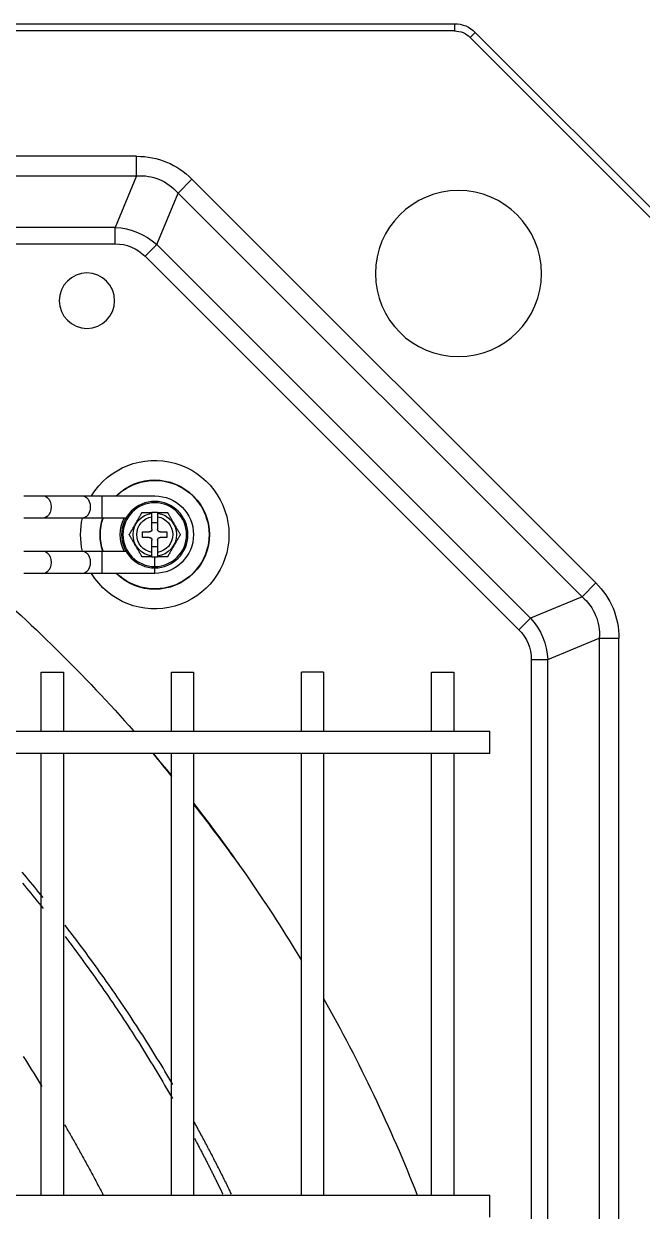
# Model space of a CAD drawing. Header units: millimetres. Extents: x 0 to 504600, y 0 to 118800.
# Drawn here: x 431645.8 to 431757.5, y 46225.7 to 46440.1 of the extents above; entities that cross this region are included whole.
import ezdxf

# ---------------------------------------------------------------- set-up
doc = ezdxf.new("R2010")
doc.units = ezdxf.units.MM
doc.header["$LTSCALE"] = 200
doc.layers.add('LG-AIRCON', color=240, linetype='Continuous')

# ---------------------------------------------------------------- blocks, each defined once
blk = doc.blocks.new('UXC')
at = {"layer": 'LG-AIRCON', "color": 0}
for p, q in [((1194.6, 110.97), (1194.6, 650.97)), ((1198.13, 650.97), (1198.13, 110.97)), ((1182.32, 114.82), (1182.32, 647.11)), ((1185.29, 647.11), (1185.29, 114.82)), ((1174.82, 215.5), (1174.82, 213.5)), ((1174.82, 213.5), (1174.82, 211.5)), ((429.3, 211.5), (1174.82, 211.5)), ((1093.81, 211.5), (1093.81, 131.75)), ((1097.81, 131.75), (1097.81, 211.5)), ((1117.31, 211.5), (1117.31, 131.75)), ((1121.31, 131.75), (1121.31, 211.5)), ((1140.81, 211.5), (1140.81, 131.75)), ((1144.81, 131.75), (1144.81, 211.5)), ((1164.31, 211.5), (1164.31, 131.75)), ((1168.31, 131.75), (1168.31, 211.5)), ((1174.82, 131.75), (429.3, 131.75)), ((1174.82, 131.75), (1174.82, 129.75)), ((1174.82, 129.75), (1174.82, 127.75)), ((429.3, 127.75), (1174.82, 127.75)), ((1093.81, 127.75), (1093.81, 117.09)), ((1097.81, 117.09), (1097.81, 127.75)), ((1117.31, 127.75), (1117.31, 117.09)), ((1121.31, 117.09), (1121.31, 127.75)), ((1140.81, 127.75), (1140.81, 117.09)), ((1144.81, 117.09), (1144.81, 127.75)), ((1164.31, 127.75), (1164.31, 117.09)), ((1168.31, 117.09), (1168.31, 127.75)), ((1093.81, 117.09), (1097.81, 117.09)), ((1117.31, 117.09), (1121.31, 117.09)), ((1144.81, 117.09), (1140.81, 117.09)), ((1164.31, 117.09), (1168.31, 117.09)), ((1182.32, 114.82), (1185.29, 114.82)), ((1185.29, 114.82), (1194.6, 110.97)), ((1112.57, 41.97), (1180.08, 109.42)), ((1180.08, 109.42), (1182.18, 107.32)), ((1194.6, 110.97), (1198.13, 110.97)), ((1182.18, 107.32), (1114.67, 39.87)), ((1191.49, 103.46), (1182.18, 107.32)), ((1118.52, 30.57), (1191.49, 103.46)), ((1191.49, 103.46), (1193.99, 100.96)), ((1193.99, 100.96), (1121.02, 28.07)), ((1094.19, 99.25), (1090.65, 99.25)), ((1101.26, 99.25), (1094.19, 99.25)), ((1104.79, 99.25), (1101.26, 99.25)), ((1104.79, 99.25), (1104.79, 95.25)), ((1114.31, 99.25), (1104.79, 99.25)), ((1114.31, 99.25), (1114.31, 96.25)), ((1090.65, 95.25), (1094.19, 95.25)), ((1094.19, 95.25), (1101.26, 95.25)), ((1101.26, 95.25), (1104.79, 95.25)), ((1104.79, 95.25), (1109.12, 95.25)), ((1113.81, 96.25), (1114.81, 96.25)), ((1113.81, 96.14), (1113.81, 95.46)), ((1113.81, 95.46), (1113.81, 93.25)), ((1114.81, 94.45), (1113.81, 94.45)), ((1114.81, 95.46), (1114.81, 96.14)), ((1114.81, 93.25), (1114.81, 95.46)), ((1112.11, 92.75), (1112.11, 91.75)), ((1113.31, 92.75), (1112.11, 92.75)), ((1116.51, 92.75), (1115.31, 92.75)), ((1116.51, 91.75), (1116.51, 92.75)), ((1112.11, 91.75), (1113.31, 91.75)), ((1113.81, 91.25), (1113.81, 89.04)), ((1114.81, 89.04), (1114.81, 91.25)), ((1115.31, 91.75), (1116.51, 91.75)), ((1094.19, 89.25), (1090.65, 89.25)), ((1101.26, 89.25), (1094.19, 89.25)), ((1104.79, 89.25), (1101.26, 89.25)), ((1104.79, 89.25), (1104.79, 85.25)), ((1109.12, 89.25), (1104.79, 89.25)), ((1113.81, 90.05), (1114.81, 90.05)), ((1113.81, 89.04), (1113.81, 88.36)), ((1114.81, 88.25), (1113.81, 88.25)), ((1114.81, 88.36), (1114.81, 89.04)), ((1090.65, 85.25), (1094.19, 85.25)), ((1094.19, 85.25), (1101.26, 85.25)), ((1101.26, 85.25), (1104.79, 85.25)), ((1104.79, 85.25), (1114.31, 85.25)), ((1112.57, 41.97), (1114.67, 39.87)), ((966.6, 39.74), (1107.18, 39.74)), ((1107.18, 39.74), (1107.18, 36.77)), ((1114.67, 39.87), (1118.52, 30.57)), ((1107.18, 36.77), (953.62, 36.77)), ((1111.03, 27.46), (1107.18, 36.77)), ((1206.58, 37.77), (1171.29, 2.47)), ((1172.2, 1.55), (1207.5, 36.85)), ((1118.52, 30.57), (1121.02, 28.07)), ((493.03, 27.46), (1111.03, 27.46)), ((1111.03, 27.46), (1111.03, 23.93)), ((1111.03, 23.93), (493.03, 23.93)), ((1172.2, 1.55), (1171.29, 2.47)), ((1168.46, 1.3), (391.35, 1.3)), ((391.35, 0), (1168.46, 0)), ((1168.46, 0), (1168.46, 1.3))]:
    blk.add_line(p, q, dxfattribs=at)
for points in [[(1098.01, 198.75), (1098.15, 199), (1098.29, 199.25), (1098.44, 199.5), (1098.58, 199.76), (1098.73, 200.01), (1098.87, 200.26), (1099.01, 200.51), (1099.16, 200.76), (1099.3, 201.01), (1099.44, 201.26), (1099.58, 201.52), (1099.73, 201.77), (1099.87, 202.02), (1100.01, 202.27), (1100.15, 202.53), (1100.3, 202.78), (1100.44, 203.03), (1100.58, 203.29), (1100.72, 203.54), (1100.86, 203.79), (1101, 204.05), (1101.14, 204.3), (1101.28, 204.55), (1101.42, 204.81), (1101.56, 205.06), (1101.71, 205.32), (1101.85, 205.57), (1101.98, 205.83), (1102.12, 206.09), (1102.26, 206.34), (1102.4, 206.6), (1102.54, 206.85), (1102.68, 207.11), (1102.82, 207.37), (1102.96, 207.62), (1103.1, 207.88), (1103.24, 208.14), (1103.37, 208.39), (1103.51, 208.65), (1103.65, 208.91), (1103.79, 209.17), (1103.92, 209.42), (1104.06, 209.68), (1104.2, 209.94), (1104.34, 210.2), (1104.47, 210.46), (1104.61, 210.72), (1104.75, 210.98), (1104.88, 211.24), (1105.02, 211.49)], [(1128.15, 211.32), (1128.02, 211.05), (1127.9, 210.79), (1127.77, 210.52), (1127.64, 210.25), (1127.51, 209.99), (1127.38, 209.72), (1127.25, 209.46), (1127.12, 209.19), (1126.99, 208.93), (1126.86, 208.66), (1126.72, 208.4), (1126.59, 208.13), (1126.46, 207.87), (1126.33, 207.61), (1126.2, 207.34), (1126.06, 207.08), (1125.93, 206.81), (1125.8, 206.55), (1125.66, 206.29), (1125.53, 206.02), (1125.4, 205.76), (1125.26, 205.5), (1125.13, 205.24), (1124.99, 204.97), (1124.86, 204.71), (1124.72, 204.45), (1124.59, 204.19), (1124.45, 203.93), (1124.31, 203.67), (1124.18, 203.4), (1124.04, 203.14), (1123.9, 202.88), (1123.77, 202.62), (1123.63, 202.36), (1123.49, 202.1), (1123.35, 201.84), (1123.22, 201.58), (1123.08, 201.32), (1122.94, 201.06), (1122.8, 200.8), (1122.66, 200.54), (1122.52, 200.28), (1122.38, 200.02), (1122.24, 199.76), (1122.1, 199.51), (1121.96, 199.25), (1121.82, 198.99), (1121.68, 198.73), (1121.53, 198.47), (1121.39, 198.21)], [(1125.47, 209.02), (1125.49, 209.07), (1125.52, 209.11), (1125.54, 209.16), (1125.56, 209.2), (1125.58, 209.25), (1125.61, 209.3), (1125.63, 209.34), (1125.65, 209.39), (1125.67, 209.43), (1125.7, 209.48), (1125.72, 209.52), (1125.74, 209.57), (1125.76, 209.62), (1125.79, 209.66), (1125.81, 209.71), (1125.83, 209.75), (1125.85, 209.8), (1125.88, 209.85), (1125.9, 209.89), (1125.92, 209.94), (1125.94, 209.98), (1125.97, 210.03), (1125.99, 210.07), (1126.01, 210.12), (1126.03, 210.17), (1126.05, 210.21), (1126.08, 210.26), (1126.1, 210.3), (1126.12, 210.35), (1126.14, 210.4), (1126.17, 210.44), (1126.19, 210.49), (1126.21, 210.53), (1126.23, 210.58), (1126.26, 210.63), (1126.28, 210.67), (1126.3, 210.72), (1126.32, 210.76), (1126.34, 210.81), (1126.37, 210.86), (1126.39, 210.9), (1126.41, 210.95), (1126.43, 210.99), (1126.45, 211.04), (1126.48, 211.08), (1126.5, 211.13), (1126.52, 211.18), (1126.54, 211.22), (1126.57, 211.27), (1126.59, 211.31)], [(1121.5, 201.28), (1121.59, 201.44), (1121.67, 201.59), (1121.75, 201.74), (1121.83, 201.9), (1121.91, 202.05), (1121.99, 202.2), (1122.07, 202.36), (1122.15, 202.51), (1122.24, 202.66), (1122.32, 202.82), (1122.4, 202.97), (1122.48, 203.13), (1122.56, 203.28), (1122.64, 203.43), (1122.72, 203.59), (1122.8, 203.74), (1122.88, 203.9), (1122.96, 204.05), (1123.04, 204.21), (1123.12, 204.36), (1123.2, 204.51), (1123.28, 204.67), (1123.36, 204.82), (1123.44, 204.98), (1123.52, 205.13), (1123.6, 205.29), (1123.68, 205.44), (1123.76, 205.6), (1123.83, 205.75), (1123.91, 205.91), (1123.99, 206.06), (1124.07, 206.22), (1124.15, 206.37), (1124.23, 206.53), (1124.31, 206.68), (1124.38, 206.84), (1124.46, 206.99), (1124.54, 207.15), (1124.62, 207.31), (1124.7, 207.46), (1124.78, 207.62), (1124.85, 207.77), (1124.93, 207.93), (1125.01, 208.08), (1125.09, 208.24), (1125.16, 208.4), (1125.24, 208.55), (1125.32, 208.71), (1125.39, 208.87), (1125.47, 209.02)], [(1098.11, 164.83), (1098.53, 165.39), (1098.96, 165.95), (1099.38, 166.51), (1099.8, 167.08), (1100.22, 167.64), (1100.64, 168.21), (1101.06, 168.78), (1101.47, 169.34), (1101.88, 169.91), (1102.3, 170.48), (1102.71, 171.05), (1103.12, 171.62), (1103.52, 172.2), (1103.93, 172.77), (1104.33, 173.34), (1104.74, 173.92), (1105.14, 174.5), (1105.54, 175.07), (1105.94, 175.65), (1106.33, 176.23), (1106.73, 176.81), (1107.12, 177.39), (1107.51, 177.98), (1107.9, 178.56), (1108.29, 179.14), (1108.68, 179.73), (1109.07, 180.31), (1109.45, 180.9), (1109.83, 181.49), (1110.21, 182.08), (1110.59, 182.67), (1110.97, 183.26), (1111.35, 183.85), (1111.72, 184.44), (1112.1, 185.04), (1112.47, 185.63), (1112.84, 186.23), (1113.21, 186.83), (1113.57, 187.42), (1113.94, 188.02), (1114.3, 188.62), (1114.67, 189.22), (1115.03, 189.83), (1115.39, 190.43), (1115.74, 191.03), (1116.1, 191.64), (1116.46, 192.24), (1116.81, 192.85), (1117.16, 193.46), (1117.51, 194.06)], [(1090.57, 186.48), (1090.95, 187.08), (1091.33, 187.68), (1091.7, 188.28), (1092.08, 188.88), (1092.45, 189.48), (1092.83, 190.09), (1093.2, 190.69), (1093.57, 191.3), (1093.94, 191.9)], [(1117.58, 191.51), (1117.22, 190.91), (1116.87, 190.31), (1116.51, 189.72), (1116.16, 189.12), (1115.8, 188.53), (1115.44, 187.94), (1115.08, 187.35), (1114.71, 186.75), (1114.35, 186.16), (1113.98, 185.58), (1113.62, 184.99), (1113.25, 184.4), (1112.88, 183.81), (1112.5, 183.23), (1112.13, 182.64), (1111.76, 182.06), (1111.38, 181.48), (1111, 180.9), (1110.62, 180.32), (1110.24, 179.74), (1109.86, 179.16), (1109.48, 178.58), (1109.09, 178), (1108.7, 177.43), (1108.32, 176.85), (1107.93, 176.28), (1107.53, 175.71), (1107.14, 175.13), (1106.75, 174.56), (1106.35, 173.99), (1105.95, 173.42), (1105.56, 172.86), (1105.16, 172.29), (1104.75, 171.72), (1104.35, 171.16), (1103.95, 170.59), (1103.54, 170.03), (1103.13, 169.47), (1102.72, 168.9), (1102.31, 168.34), (1101.9, 167.78), (1101.49, 167.22), (1101.07, 166.67), (1100.66, 166.11), (1100.24, 165.55), (1099.82, 165), (1099.4, 164.44), (1098.98, 163.89), (1098.55, 163.34), (1098.13, 162.79)], [(1090.4, 155.17), (1090.78, 155.63), (1091.16, 156.08), (1091.54, 156.54), (1091.91, 157), (1092.29, 157.45), (1092.66, 157.91), (1093.03, 158.37), (1093.41, 158.83), (1093.78, 159.29), (1094.15, 159.75)], [(1094.13, 157.75), (1093.76, 157.29), (1093.39, 156.84), (1093.02, 156.38), (1092.65, 155.93), (1092.27, 155.48), (1091.89, 155.02), (1091.52, 154.57), (1091.14, 154.12), (1090.76, 153.67), (1090.38, 153.22)], [(1112, 96.25), (1111.99, 96.23), (1111.97, 96.2), (1111.94, 96.14), (1111.9, 96.07), (1111.86, 96), (1111.81, 95.92), (1111.77, 95.84), (1111.72, 95.75), (1111.67, 95.67), (1111.62, 95.58), (1111.57, 95.49), (1111.52, 95.41), (1111.47, 95.32), (1111.41, 95.23), (1111.36, 95.14), (1111.31, 95.05), (1111.26, 94.96), (1111.21, 94.87), (1111.16, 94.78), (1111.11, 94.7), (1111.05, 94.61), (1111, 94.52), (1110.95, 94.43), (1110.9, 94.34), (1110.85, 94.25), (1110.8, 94.16), (1110.74, 94.07), (1110.69, 93.98), (1110.64, 93.89), (1110.59, 93.8), (1110.54, 93.71), (1110.49, 93.62), (1110.44, 93.53), (1110.38, 93.44), (1110.33, 93.36), (1110.28, 93.27), (1110.23, 93.18), (1110.18, 93.09), (1110.13, 93), (1110.08, 92.91), (1110.03, 92.83), (1109.98, 92.74), (1109.93, 92.66), (1109.88, 92.58), (1109.84, 92.5), (1109.79, 92.42), (1109.76, 92.36), (1109.72, 92.3), (1109.7, 92.27), (1109.69, 92.25)], [(1113.81, 96.25), (1113.77, 96.25), (1113.73, 96.25), (1113.69, 96.25), (1113.65, 96.25), (1113.6, 96.25), (1113.56, 96.25), (1113.52, 96.25), (1113.48, 96.25), (1113.44, 96.25), (1113.4, 96.25), (1113.36, 96.25), (1113.31, 96.25), (1113.27, 96.25), (1113.23, 96.25), (1113.19, 96.25), (1113.15, 96.25), (1113.11, 96.25), (1113.07, 96.25), (1113.02, 96.25), (1112.98, 96.25), (1112.94, 96.25), (1112.9, 96.25), (1112.86, 96.25), (1112.82, 96.25), (1112.78, 96.25), (1112.74, 96.25), (1112.7, 96.25), (1112.66, 96.25), (1112.62, 96.25), (1112.58, 96.25), (1112.54, 96.25), (1112.5, 96.25), (1112.46, 96.25), (1112.42, 96.25), (1112.38, 96.25), (1112.34, 96.25), (1112.31, 96.25), (1112.27, 96.25), (1112.24, 96.25), (1112.2, 96.25), (1112.17, 96.25), (1112.14, 96.25), (1112.11, 96.25), (1112.09, 96.25), (1112.06, 96.25), (1112.04, 96.25), (1112.03, 96.25), (1112.01, 96.25), (1112.01, 96.25), (1112, 96.25)], [(1113.81, 96.25), (1113.81, 96.25), (1113.81, 96.25), (1113.81, 96.24), (1113.81, 96.24), (1113.81, 96.24), (1113.81, 96.24), (1113.81, 96.23), (1113.81, 96.23), (1113.81, 96.23), (1113.81, 96.23), (1113.81, 96.23), (1113.81, 96.22), (1113.81, 96.22), (1113.81, 96.22), (1113.81, 96.22), (1113.81, 96.21), (1113.81, 96.21), (1113.81, 96.21), (1113.81, 96.21), (1113.81, 96.21), (1113.81, 96.2), (1113.81, 96.2), (1113.81, 96.2), (1113.81, 96.2), (1113.81, 96.19), (1113.81, 96.19), (1113.81, 96.19), (1113.81, 96.19), (1113.81, 96.18), (1113.81, 96.18), (1113.81, 96.18), (1113.81, 96.18), (1113.81, 96.18), (1113.81, 96.17), (1113.81, 96.17), (1113.81, 96.17), (1113.81, 96.17), (1113.81, 96.16), (1113.81, 96.16), (1113.81, 96.16), (1113.81, 96.16), (1113.81, 96.16), (1113.81, 96.15), (1113.81, 96.15), (1113.81, 96.15), (1113.81, 96.15), (1113.81, 96.14), (1113.81, 96.14), (1113.81, 96.14), (1113.81, 96.14)], [(1116.62, 96.25), (1116.62, 96.25), (1116.61, 96.25), (1116.6, 96.25), (1116.58, 96.25), (1116.56, 96.25), (1116.54, 96.25), (1116.51, 96.25), (1116.48, 96.25), (1116.45, 96.25), (1116.42, 96.25), (1116.39, 96.25), (1116.35, 96.25), (1116.31, 96.25), (1116.28, 96.25), (1116.24, 96.25), (1116.2, 96.25), (1116.16, 96.25), (1116.12, 96.25), (1116.09, 96.25), (1116.05, 96.25), (1116.01, 96.25), (1115.96, 96.25), (1115.92, 96.25), (1115.88, 96.25), (1115.84, 96.25), (1115.8, 96.25), (1115.76, 96.25), (1115.72, 96.25), (1115.68, 96.25), (1115.64, 96.25), (1115.6, 96.25), (1115.56, 96.25), (1115.51, 96.25), (1115.47, 96.25), (1115.43, 96.25), (1115.39, 96.25), (1115.35, 96.25), (1115.31, 96.25), (1115.27, 96.25), (1115.23, 96.25), (1115.19, 96.25), (1115.14, 96.25), (1115.1, 96.25), (1115.06, 96.25), (1115.02, 96.25), (1114.98, 96.25), (1114.94, 96.25), (1114.9, 96.25), (1114.85, 96.25), (1114.81, 96.25)], [(1114.81, 96.14), (1114.81, 96.14), (1114.81, 96.14), (1114.81, 96.14), (1114.81, 96.15), (1114.81, 96.15), (1114.81, 96.15), (1114.81, 96.15), (1114.81, 96.15), (1114.81, 96.16), (1114.81, 96.16), (1114.81, 96.16), (1114.81, 96.16), (1114.81, 96.17), (1114.81, 96.17), (1114.81, 96.17), (1114.81, 96.17), (1114.81, 96.18), (1114.81, 96.18), (1114.81, 96.18), (1114.81, 96.18), (1114.81, 96.18), (1114.81, 96.19), (1114.81, 96.19), (1114.81, 96.19), (1114.81, 96.19), (1114.81, 96.2), (1114.81, 96.2), (1114.81, 96.2), (1114.81, 96.2), (1114.81, 96.2), (1114.81, 96.21), (1114.81, 96.21), (1114.81, 96.21), (1114.81, 96.21), (1114.81, 96.22), (1114.81, 96.22), (1114.81, 96.22), (1114.81, 96.22), (1114.81, 96.23), (1114.81, 96.23), (1114.81, 96.23), (1114.81, 96.23), (1114.81, 96.23), (1114.81, 96.24), (1114.81, 96.24), (1114.81, 96.24), (1114.81, 96.24), (1114.81, 96.25), (1114.81, 96.25), (1114.81, 96.25)], [(1118.93, 92.25), (1118.92, 92.27), (1118.9, 92.3), (1118.87, 92.36), (1118.83, 92.43), (1118.79, 92.5), (1118.74, 92.58), (1118.69, 92.66), (1118.65, 92.75), (1118.6, 92.83), (1118.55, 92.92), (1118.5, 93.01), (1118.44, 93.09), (1118.39, 93.18), (1118.34, 93.27), (1118.29, 93.36), (1118.24, 93.45), (1118.19, 93.54), (1118.14, 93.63), (1118.09, 93.72), (1118.03, 93.8), (1117.98, 93.89), (1117.93, 93.98), (1117.88, 94.07), (1117.83, 94.16), (1117.78, 94.25), (1117.72, 94.34), (1117.67, 94.43), (1117.62, 94.52), (1117.57, 94.61), (1117.52, 94.7), (1117.47, 94.79), (1117.41, 94.88), (1117.36, 94.97), (1117.31, 95.06), (1117.26, 95.14), (1117.21, 95.23), (1117.16, 95.32), (1117.11, 95.41), (1117.06, 95.5), (1117.01, 95.59), (1116.96, 95.67), (1116.91, 95.76), (1116.86, 95.84), (1116.81, 95.92), (1116.76, 96), (1116.72, 96.08), (1116.68, 96.14), (1116.65, 96.2), (1116.63, 96.23), (1116.62, 96.25)], [(1109.69, 92.25), (1109.7, 92.23), (1109.72, 92.2), (1109.76, 92.14), (1109.79, 92.07), (1109.84, 92), (1109.88, 91.92), (1109.93, 91.84), (1109.98, 91.75), (1110.03, 91.67), (1110.08, 91.58), (1110.13, 91.49), (1110.18, 91.41), (1110.23, 91.32), (1110.28, 91.23), (1110.33, 91.14), (1110.39, 91.05), (1110.44, 90.96), (1110.49, 90.87), (1110.54, 90.78), (1110.59, 90.7), (1110.64, 90.61), (1110.69, 90.52), (1110.75, 90.43), (1110.8, 90.34), (1110.85, 90.25), (1110.9, 90.16), (1110.95, 90.07), (1111, 89.98), (1111.06, 89.89), (1111.11, 89.8), (1111.16, 89.71), (1111.21, 89.62), (1111.26, 89.53), (1111.31, 89.44), (1111.36, 89.36), (1111.42, 89.27), (1111.47, 89.18), (1111.52, 89.09), (1111.57, 89), (1111.62, 88.91), (1111.67, 88.83), (1111.72, 88.74), (1111.77, 88.66), (1111.81, 88.58), (1111.86, 88.5), (1111.9, 88.42), (1111.94, 88.36), (1111.97, 88.3), (1111.99, 88.27), (1112, 88.25)], [(1116.62, 88.25), (1116.63, 88.27), (1116.65, 88.3), (1116.68, 88.36), (1116.72, 88.43), (1116.77, 88.5), (1116.81, 88.58), (1116.86, 88.66), (1116.91, 88.75), (1116.96, 88.83), (1117.01, 88.92), (1117.06, 89.01), (1117.11, 89.09), (1117.16, 89.18), (1117.21, 89.27), (1117.26, 89.36), (1117.31, 89.45), (1117.36, 89.54), (1117.42, 89.63), (1117.47, 89.72), (1117.52, 89.8), (1117.57, 89.89), (1117.62, 89.98), (1117.67, 90.07), (1117.73, 90.16), (1117.78, 90.25), (1117.83, 90.34), (1117.88, 90.43), (1117.93, 90.52), (1117.98, 90.61), (1118.04, 90.7), (1118.09, 90.79), (1118.14, 90.88), (1118.19, 90.97), (1118.24, 91.06), (1118.29, 91.14), (1118.34, 91.23), (1118.4, 91.32), (1118.45, 91.41), (1118.5, 91.5), (1118.55, 91.59), (1118.6, 91.67), (1118.65, 91.76), (1118.7, 91.84), (1118.74, 91.92), (1118.79, 92), (1118.83, 92.08), (1118.87, 92.14), (1118.9, 92.2), (1118.92, 92.23), (1118.93, 92.25)], [(1112, 88.25), (1112.01, 88.25), (1112.01, 88.25), (1112.03, 88.25), (1112.04, 88.25), (1112.06, 88.25), (1112.09, 88.25), (1112.11, 88.25), (1112.14, 88.25), (1112.17, 88.25), (1112.21, 88.25), (1112.24, 88.25), (1112.27, 88.25), (1112.31, 88.25), (1112.35, 88.25), (1112.38, 88.25), (1112.42, 88.25), (1112.46, 88.25), (1112.5, 88.25), (1112.54, 88.25), (1112.58, 88.25), (1112.62, 88.25), (1112.66, 88.25), (1112.7, 88.25), (1112.74, 88.25), (1112.78, 88.25), (1112.82, 88.25), (1112.86, 88.25), (1112.91, 88.25), (1112.95, 88.25), (1112.99, 88.25), (1113.03, 88.25), (1113.07, 88.25), (1113.11, 88.25), (1113.15, 88.25), (1113.19, 88.25), (1113.23, 88.25), (1113.27, 88.25), (1113.32, 88.25), (1113.36, 88.25), (1113.4, 88.25), (1113.44, 88.25), (1113.48, 88.25), (1113.52, 88.25), (1113.56, 88.25), (1113.61, 88.25), (1113.65, 88.25), (1113.69, 88.25), (1113.73, 88.25), (1113.77, 88.25), (1113.81, 88.25)], [(1113.81, 88.36), (1113.81, 88.36), (1113.81, 88.36), (1113.81, 88.36), (1113.81, 88.35), (1113.81, 88.35), (1113.81, 88.35), (1113.81, 88.35), (1113.81, 88.35), (1113.81, 88.34), (1113.81, 88.34), (1113.81, 88.34), (1113.81, 88.34), (1113.81, 88.33), (1113.81, 88.33), (1113.81, 88.33), (1113.81, 88.33), (1113.81, 88.32), (1113.81, 88.32), (1113.81, 88.32), (1113.81, 88.32), (1113.81, 88.32), (1113.81, 88.31), (1113.81, 88.31), (1113.81, 88.31), (1113.81, 88.31), (1113.81, 88.3), (1113.81, 88.3), (1113.81, 88.3), (1113.81, 88.3), (1113.81, 88.3), (1113.81, 88.29), (1113.81, 88.29), (1113.81, 88.29), (1113.81, 88.29), (1113.81, 88.28), (1113.81, 88.28), (1113.81, 88.28), (1113.81, 88.28), (1113.81, 88.27), (1113.81, 88.27), (1113.81, 88.27), (1113.81, 88.27), (1113.81, 88.27), (1113.81, 88.26), (1113.81, 88.26), (1113.81, 88.26), (1113.81, 88.26), (1113.81, 88.25), (1113.81, 88.25), (1113.81, 88.25)], [(1114.81, 88.25), (1114.81, 88.25), (1114.81, 88.25), (1114.81, 88.26), (1114.81, 88.26), (1114.81, 88.26), (1114.81, 88.26), (1114.81, 88.27), (1114.81, 88.27), (1114.81, 88.27), (1114.81, 88.27), (1114.81, 88.27), (1114.81, 88.28), (1114.81, 88.28), (1114.81, 88.28), (1114.81, 88.28), (1114.81, 88.29), (1114.81, 88.29), (1114.81, 88.29), (1114.81, 88.29), (1114.81, 88.3), (1114.81, 88.3), (1114.81, 88.3), (1114.81, 88.3), (1114.81, 88.3), (1114.81, 88.31), (1114.81, 88.31), (1114.81, 88.31), (1114.81, 88.31), (1114.81, 88.32), (1114.81, 88.32), (1114.81, 88.32), (1114.81, 88.32), (1114.81, 88.32), (1114.81, 88.33), (1114.81, 88.33), (1114.81, 88.33), (1114.81, 88.33), (1114.81, 88.34), (1114.81, 88.34), (1114.81, 88.34), (1114.81, 88.34), (1114.81, 88.35), (1114.81, 88.35), (1114.81, 88.35), (1114.81, 88.35), (1114.81, 88.35), (1114.81, 88.36), (1114.81, 88.36), (1114.81, 88.36), (1114.81, 88.36)], [(1114.81, 88.25), (1114.85, 88.25), (1114.9, 88.25), (1114.94, 88.25), (1114.98, 88.25), (1115.02, 88.25), (1115.06, 88.25), (1115.1, 88.25), (1115.15, 88.25), (1115.19, 88.25), (1115.23, 88.25), (1115.27, 88.25), (1115.31, 88.25), (1115.35, 88.25), (1115.39, 88.25), (1115.44, 88.25), (1115.48, 88.25), (1115.52, 88.25), (1115.56, 88.25), (1115.6, 88.25), (1115.64, 88.25), (1115.68, 88.25), (1115.73, 88.25), (1115.77, 88.25), (1115.81, 88.25), (1115.85, 88.25), (1115.89, 88.25), (1115.93, 88.25), (1115.97, 88.25), (1116.01, 88.25), (1116.05, 88.25), (1116.09, 88.25), (1116.13, 88.25), (1116.17, 88.25), (1116.2, 88.25), (1116.24, 88.25), (1116.28, 88.25), (1116.32, 88.25), (1116.35, 88.25), (1116.39, 88.25), (1116.42, 88.25), (1116.45, 88.25), (1116.48, 88.25), (1116.51, 88.25), (1116.54, 88.25), (1116.56, 88.25), (1116.58, 88.25), (1116.6, 88.25), (1116.61, 88.25), (1116.62, 88.25), (1116.62, 88.25)]]:
    blk.add_lwpolyline(points, dxfattribs=at)
for centre, radius in [((1114.31, 92.25), 6), ((1114.31, 92.25), 5.75), ((1169.16, 45.11), 15), ((1102.06, 50), 5)]:
    blk.add_circle(centre, radius, dxfattribs=at)
for centre, radius, start, end in [((896.56, 316), 285, 330.5807, 338.4896), ((896.56, 316), 285, 322.0549, 328.9823), ((775.64, 410.22), 438.17, 322.0821, 323.9176), ((775.64, 410.22), 438.17, 320.5411, 321.2389), ((896.56, 316), 285, 319.7237, 320.7656), ((896.56, 316), 285, 310.4899, 318.6605), ((1114.31, 92.25), 13.4, 0, 148.5112), ((1114.31, 92.25), 9.87, 225.1801, 134.7976), ((1114.31, 92.25), 9.8, 0, 134.3813), ((1114.31, 92.25), 7, 0, 90), ((1114.31, 92.25), 13.4, 167.0626, 192.9263), ((1114.31, 92.25), 9.87, 162.2869, 180), ((1114.31, 92.25), 9.8, 162.1632, 197.8257), ((1114.31, 92.25), 6.26, 151.3575, 208.6202), ((1114.31, 92.25), 3.92, 97.3304, 262.6696), ((1114.31, 92.25), 3.25, 98.8499, 261.1501), ((1114.31, 92.25), 3.92, 277.3304, 82.6696), ((1114.31, 92.25), 3.25, 278.8499, 81.1501), ((1114.31, 92.25), 13.4, 211.4775, 0), ((1114.31, 92.25), 9.87, 180, 197.6962), ((1114.31, 92.25), 9.8, 225.5963, 0), ((1113.31, 93.25), 0.5, 270, 0), ((1114.31, 92.25), 7, 270, 0), ((1115.31, 93.25), 0.5, 180, 270), ((1113.31, 91.25), 0.5, 0, 90), ((1115.31, 91.25), 0.5, 90, 180), ((1168.46, 5.3), 4, 270, 315), ((1168.46, 5.3), 5.3, 270, 315)]:
    blk.add_arc(centre, radius, start, end, dxfattribs=at)
for centre, major_axis, ratio, start_param, end_param in [((1167.05, 117.99), (-14.7, 6.09), 0.678562, 2.867416, 3.415769), ((1167.05, 117.99), (-17.34, 7.19), 0.799319, 2.867416, 3.415769), ((1169.85, 116.83), (-24.09, 9.99), 0.575125, 2.867416, 3.415769), ((1169.85, 116.83), (-27.23, 11.29), 0.678562, 2.867416, 3.415769), ((1094.19, 97.25), (0, 2), 0.707107, 3.141589, 6.283185), ((1101.26, 97.25), (0, 2), 0.707107, 3.141589, 6.283185), ((1094.19, 87.25), (0, -2), 0.707107, 0, 3.141596), ((1101.26, 87.25), (0, -2), 0.707107, 0, 3.141596), ((1104.01, 55.01), (-6.09, 14.7), 0.678635, 2.867741, 3.415445), ((1104.01, 55.01), (-7.18, 17.34), 0.799379, 2.867741, 3.415445), ((1105.17, 52.21), (-9.97, 24.1), 0.575203, 2.867741, 3.415445), ((1105.17, 52.21), (-11.27, 27.23), 0.678635, 2.867741, 3.415445)]:
    blk.add_ellipse(centre, major_axis=major_axis, ratio=ratio, start_param=start_param, end_param=end_param, dxfattribs=at)
blk = doc.blocks.new('UXB+UXC')
at = {"layer": 'LG-AIRCON', "color": 0}
blk.add_blockref('UXC', (0, 0), dxfattribs=at)

msp = doc.modelspace()

# ---------------------------------------------------------------- block references
at = {"layer": 'LG-AIRCON', "color": 142, "xscale": -1, "rotation": 180}
msp.add_blockref('UXB+UXC', (430555.17, 46440.12), dxfattribs=at)

doc.saveas('drawing.dxf')
